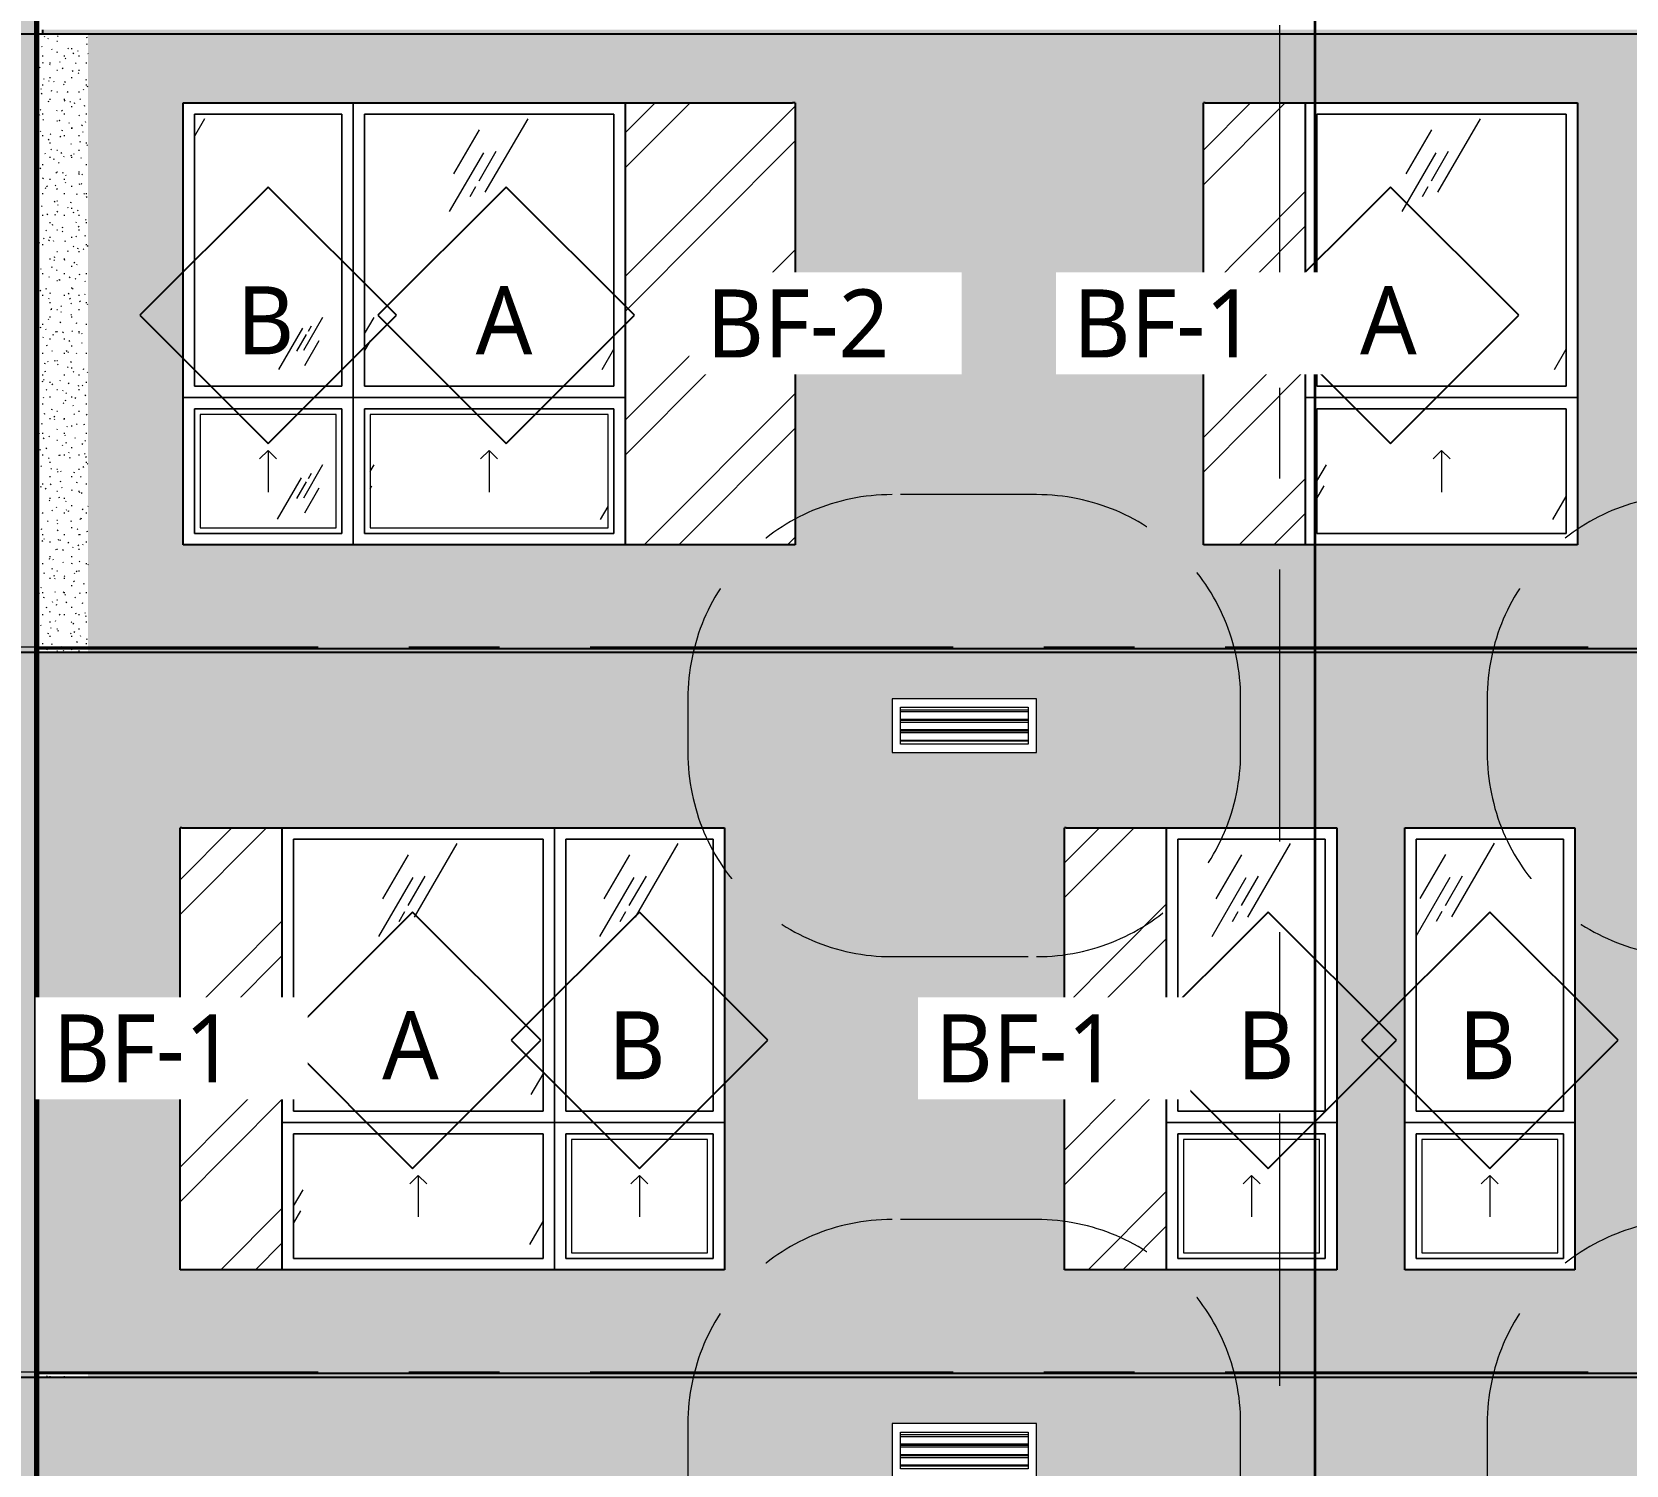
# Model space of a CAD drawing. Header units: inches. Extents: x 6 to 15224, y -733 to 6300.
# Drawn here: x 6586 to 6867.2, y 5716.2 to 5969 of the extents above; entities that cross this region are included whole.
import ezdxf

# ---------------------------------------------------------------- set-up
doc = ezdxf.new("R2010")
doc.units = ezdxf.units.IN
doc.header["$MEASUREMENT"] = 0
for name, pattern in [('Center 1_2_', [112, 64, -16, 16, -16]), ('Center 3_8_', [96, 48, -16, 16, -16]), ('Hidden 3_16_', [36, 24, -12])]:
    doc.linetypes.add(name, pattern=pattern)
for name, color, linetype, lineweight in [('A-DETL', 90, 'Continuous', 13), ('A-FLOR-LEVL', 51, 'Continuous', 13), ('A-GENM', 13, 'Continuous', 18), ('A-GLAZ', 151, 'Continuous', 25), ('A-GLAZ-IDEN', 152, 'Continuous', 25), ('A-GLAZ-SILL', 1, 'Continuous', 18), ('A-WALL', 113, 'Continuous', 25), ('A-WALL-PATT', 111, 'Continuous', 25), ('G-ANNO-SYMB', 111, 'Continuous', 13), ('G-ANNO-TEXT', 231, 'Continuous', 13), ('M-EQPM', 50, 'Continuous', 18), ('M-EQPM-HDLN', 50, 'Hidden 3_16_', 13), ('S-GRID', 1, 'Continuous', 13)]:
    doc.layers.add(name, color=color, linetype=linetype, lineweight=lineweight)
doc.styles.add('Open Sans_5', font='OpenSans-Regular.ttf', dxfattribs={"height": 12})
pattern_1 = [(0, (7465.8091, 0), (5.12, 1.28), [0.16896, -3.671, 0.16896, -3.671, -20.48]), (0, (7465.8091, 0), (5.12, 1.28), [-7.68, 0.16896, -7.511, 0.16896, -3.671, -8.96]), (0, (7465.8091, 0), (5.12, 1.28), [-19.2, 0.16896, -2.391, 0.16896, -6.231]), (120, (7467.7291, 0.64), (-3.66851252, 3.79405007), [0.16896, -3.671, 0.16896, -3.671, -20.48]), (120, (7467.7291, 0.64), (-3.66851252, 3.79405007), [-7.68, 0.16896, -7.511, 0.16896, -3.671, -8.96]), (120, (7467.7291, 0.64), (-3.66851252, 3.79405007), [-19.2, 0.16896, -2.391, 0.16896, -6.231]), (240, (7468.3691, 3.2), (-1.45148748, -5.07405007), [0.16896, -3.671, 0.16896, -3.671, -20.48]), (240, (7468.3691, 3.2), (-1.45148748, -5.07405007), [-7.68, 0.16896, -7.511, 0.16896, -3.671, -8.96]), (240, (7468.3691, 3.2), (-1.45148748, -5.07405007), [-19.2, 0.16896, -2.391, 0.16896, -6.231])]

# ---------------------------------------------------------------- blocks, each defined once
blk = doc.blocks.new('1-2 WD Adaptive-Recess-TS - 4_-0_x6_-6_ - 1_-6_ Recess L-12470867-NORTH ELEVATION')
at = {"layer": 'A-GLAZ', "lineweight": 13}
h = blk.add_hatch(dxfattribs=at)
h.set_pattern_fill('FP_168', color=256, style=0, pattern_type=2)
h.set_pattern_definition([(45.176, (1510.612, 0), (-12.74847, 12.51586), []), (45.176, (1510.612, 19.2), (-12.74847, 12.51586), [])])
h.paths.add_polyline_path([(892.56, 5878.5), (892.56, 5956.5), (874.56, 5956.5), (874.56, 5878.5)])
h = blk.add_hatch(dxfattribs=at)
h.set_pattern_fill('FP_170', color=256, style=0, pattern_type=2)
h.set_pattern_definition([(59.808, (924.058, 5944.306), (144.0017, 239.99866), [9, -754.581]), (59.808, (923.324, 5937.693), (144.0017, 239.99866), [12, -751.581]), (59.808, (928.509, 5943.123), (144.0017, 239.99866), [6, -757.581]), (59.808, (926.92, 5940.344), (144.0017, 239.99866), [2, -761.581]), (59.808, (929.615, 5941.098), (144.0017, 239.99866), [15, -748.581]), (59.808, (955.033, 5910.904), (144.0017, 239.99866), [5.063, -758.519]), (59.808, (954.592, 5913.168), (144.0017, 239.99866), [6.75, -756.831]), (59.808, (953.382, 5913.025), (144.0017, 239.99866), [3.375, -760.206]), (59.808, (955.414, 5916.529), (144.0017, 239.99866), [1.125, -762.456]), (59.808, (950.2, 5909.797), (144.0017, 239.99866), [8.437, -755.144])])
h.paths.add_polyline_path([(938.56, 5906.5), (938.56, 5954.5), (894.56, 5954.5), (894.56, 5906.5), (897.79, 5906.5)])
h = blk.add_hatch(dxfattribs=at)
h.set_pattern_fill('FP_169', color=256, style=0, pattern_type=2)
h.set_pattern_definition([(59.808, (924.058, 5918.306), (144.0017, 239.99866), [9, -754.581]), (59.808, (923.324, 5911.693), (144.0017, 239.99866), [12, -751.581]), (59.808, (928.509, 5917.123), (144.0017, 239.99866), [6, -757.581]), (59.808, (926.92, 5914.344), (144.0017, 239.99866), [2, -761.581]), (59.808, (929.615, 5915.098), (144.0017, 239.99866), [15, -748.581]), (59.808, (955.033, 5884.904), (144.0017, 239.99866), [5.062, -758.519]), (59.808, (954.592, 5887.168), (144.0017, 239.99866), [6.75, -756.831]), (59.808, (953.382, 5887.025), (144.0017, 239.99866), [3.375, -760.206]), (59.808, (955.414, 5890.529), (144.0017, 239.99866), [1.125, -762.456]), (59.808, (950.2, 5883.797), (144.0017, 239.99866), [8.438, -755.144])])
h.paths.add_polyline_path([(899.1, 5880.5), (938.56, 5880.5), (938.56, 5902.5), (894.56, 5902.5), (894.56, 5880.5), (897.79, 5880.5)])
at = {"layer": 'A-GLAZ'}
for p, q in [((874.56, 5878.5), (874.56, 5956.5)), ((874.84, 5956.5), (874.56, 5956.5)), ((892.56, 5878.5), (892.56, 5956.5)), ((874.84, 5878.5), (874.56, 5878.5))]:
    blk.add_line(p, q, dxfattribs=at)
at = {"layer": 'A-GLAZ', "lineweight": 13}
for p, q in [((874.84, 5956.5), (940.56, 5956.5)), ((940.56, 5956.5), (940.56, 5878.5)), ((938.56, 5954.5), (894.56, 5954.5)), ((894.56, 5954.5), (894.56, 5906.5)), ((938.56, 5906.5), (938.56, 5954.5)), ((894.56, 5906.5), (938.56, 5906.5)), ((892.56, 5904.5), (940.56, 5904.5)), ((940.56, 5904.5), (892.56, 5904.5)), ((938.56, 5902.5), (894.56, 5902.5)), ((894.56, 5902.5), (894.56, 5880.5)), ((938.56, 5880.5), (938.56, 5902.5)), ((894.56, 5880.5), (938.56, 5880.5)), ((940.56, 5878.5), (874.84, 5878.5))]:
    blk.add_line(p, q, dxfattribs=at)
at = {"layer": 'A-GLAZ', "linetype": 'Hidden 3_16_', "lineweight": 13}
for q in [(915.06, 5893.67), (918.06, 5893.67), (916.56, 5887.83)]:
    blk.add_line((916.56, 5895.17), q, dxfattribs=at)
at = {"layer": 'A-GLAZ-SILL'}
for p, q in [((894.56, 5954.5), (938.56, 5954.5)), ((894.56, 5906.5), (894.56, 5954.5)), ((938.56, 5954.5), (894.56, 5954.5)), ((894.56, 5954.5), (894.56, 5906.5)), ((938.56, 5954.5), (938.56, 5906.5)), ((938.56, 5906.5), (938.56, 5954.5)), ((938.56, 5906.5), (894.56, 5906.5)), ((894.56, 5906.5), (938.56, 5906.5)), ((894.56, 5902.5), (938.56, 5902.5)), ((894.56, 5880.5), (894.56, 5902.5)), ((938.56, 5902.5), (894.56, 5902.5)), ((894.56, 5902.5), (894.56, 5880.5)), ((938.56, 5902.5), (938.56, 5880.5)), ((938.56, 5880.5), (938.56, 5902.5)), ((938.56, 5880.5), (894.56, 5880.5)), ((894.56, 5880.5), (938.56, 5880.5))]:
    blk.add_line(p, q, dxfattribs=at)
blk = doc.blocks.new('1-2 WD Adaptive-Recess-TS - 4_-0_x6_-6_ - 2_-6_ Recess R-V88-NORTH ELEVATION')
at = {"layer": 'A-GLAZ', "lineweight": 13}
h = blk.add_hatch(dxfattribs=at)
h.set_pattern_fill('FP_173', color=256, style=0, pattern_type=2)
h.set_pattern_definition([(45.064, (1561.9, 0), (-12.64331, 12.67116), []), (45.064, (1561.9, 19.2), (-12.64331, 12.67116), [])])
h.paths.add_polyline_path([(786.04, 5878.5), (802.56, 5878.5), (802.56, 5956.5), (772.56, 5956.5), (772.56, 5878.5)])
h = blk.add_hatch(dxfattribs=at)
h.set_pattern_fill('FP_175', color=256, style=0, pattern_type=2)
h.set_pattern_definition([(59.808, (756.058, 5944.306), (144.0017, 239.99866), [9, -754.581]), (59.808, (755.324, 5937.693), (144.0017, 239.99866), [12, -751.581]), (59.808, (760.509, 5943.123), (144.0017, 239.99866), [6, -757.581]), (59.808, (758.92, 5940.344), (144.0017, 239.99866), [2, -761.581]), (59.808, (761.615, 5941.098), (144.0017, 239.99866), [15, -748.581]), (59.808, (787.033, 5910.904), (144.0017, 239.99866), [5.063, -758.519]), (59.808, (786.592, 5913.168), (144.0017, 239.99866), [6.75, -756.831]), (59.808, (785.382, 5913.025), (144.0017, 239.99866), [3.375, -760.206]), (59.808, (787.414, 5916.529), (144.0017, 239.99866), [1.125, -762.456]), (59.808, (782.2, 5909.797), (144.0017, 239.99866), [8.437, -755.144])])
h.paths.add_polyline_path([(770.56, 5906.5), (770.56, 5954.5), (726.56, 5954.5), (726.56, 5906.5), (748.79, 5906.5)])
at = {"layer": 'A-GLAZ-SILL', "lineweight": 13}
h = blk.add_hatch(dxfattribs=at)
h.set_pattern_fill('FP_174', color=256, style=0, pattern_type=2)
h.set_pattern_definition([(59.808, (756.058, 5918.306), (144.0017, 239.99866), [9, -754.581]), (59.808, (755.324, 5911.693), (144.0017, 239.99866), [12, -751.581]), (59.808, (760.509, 5917.123), (144.0017, 239.99866), [6, -757.581]), (59.808, (758.92, 5914.344), (144.0017, 239.99866), [2, -761.581]), (59.808, (761.615, 5915.098), (144.0017, 239.99866), [15, -748.581]), (59.808, (787.033, 5884.904), (144.0017, 239.99866), [5.062, -758.519]), (59.808, (786.592, 5887.168), (144.0017, 239.99866), [6.75, -756.831]), (59.808, (785.382, 5887.025), (144.0017, 239.99866), [3.375, -760.206]), (59.808, (787.414, 5890.529), (144.0017, 239.99866), [1.125, -762.456]), (59.808, (782.2, 5883.797), (144.0017, 239.99866), [8.438, -755.144])])
h.paths.add_polyline_path([(749.56, 5881.5), (769.56, 5881.5), (769.56, 5901.5), (727.56, 5901.5), (727.56, 5881.5), (748.79, 5881.5)])
at = {"layer": 'A-GLAZ', "lineweight": 13}
for p, q in [((724.56, 5904.5), (724.56, 5956.5)), ((724.56, 5956.5), (802.09, 5956.5)), ((724.56, 5878.5), (724.56, 5956.5)), ((770.56, 5954.5), (726.56, 5954.5)), ((726.56, 5954.5), (726.56, 5906.5)), ((770.56, 5906.5), (770.56, 5954.5)), ((726.56, 5906.5), (770.56, 5906.5)), ((724.56, 5878.5), (724.56, 5904.5)), ((724.56, 5904.5), (772.56, 5904.5)), ((772.56, 5904.5), (724.56, 5904.5)), ((770.56, 5902.5), (726.56, 5902.5)), ((726.56, 5902.5), (726.56, 5880.5)), ((770.56, 5880.5), (770.56, 5902.5)), ((726.56, 5880.5), (770.56, 5880.5)), ((802.09, 5878.5), (724.56, 5878.5))]:
    blk.add_line(p, q, dxfattribs=at)
at = {"layer": 'A-GLAZ'}
for p, q in [((772.56, 5956.5), (772.56, 5878.5)), ((802.56, 5956.5), (802.09, 5956.5)), ((802.56, 5956.5), (802.56, 5878.5)), ((802.56, 5878.5), (802.09, 5878.5))]:
    blk.add_line(p, q, dxfattribs=at)
at = {"layer": 'A-GLAZ', "linetype": 'Hidden 3_16_', "lineweight": 13}
for q in [(747.06, 5893.67), (750.06, 5893.67), (748.56, 5887.83)]:
    blk.add_line((748.56, 5895.17), q, dxfattribs=at)
at = {"layer": 'A-GLAZ-SILL'}
for p, q in [((726.56, 5954.5), (770.56, 5954.5)), ((726.56, 5906.5), (726.56, 5954.5)), ((770.56, 5954.5), (726.56, 5954.5)), ((726.56, 5954.5), (726.56, 5906.5)), ((770.56, 5954.5), (770.56, 5906.5)), ((770.56, 5906.5), (770.56, 5954.5)), ((770.56, 5906.5), (726.56, 5906.5)), ((726.56, 5906.5), (770.56, 5906.5)), ((726.56, 5902.5), (770.56, 5902.5)), ((726.56, 5880.5), (726.56, 5902.5)), ((770.56, 5902.5), (726.56, 5902.5)), ((726.56, 5902.5), (726.56, 5880.5)), ((769.56, 5901.5), (727.56, 5901.5)), ((727.56, 5901.5), (727.56, 5881.5)), ((769.56, 5881.5), (769.56, 5901.5)), ((770.56, 5902.5), (770.56, 5880.5)), ((770.56, 5880.5), (770.56, 5902.5)), ((770.56, 5880.5), (726.56, 5880.5)), ((726.56, 5880.5), (770.56, 5880.5)), ((727.56, 5881.5), (769.56, 5881.5))]:
    blk.add_line(p, q, dxfattribs=at)
blk = doc.blocks.new('1-2 WD Adaptive - 2_-6_x6_-6_-V87-NORTH ELEVATION')
at = {"layer": 'A-GLAZ', "lineweight": 13}
h = blk.add_hatch(dxfattribs=at)
h.set_pattern_fill('FP_172', color=256, style=0, pattern_type=2)
h.set_pattern_definition([(59.808, (1131.058, 5944.306), (144.0017, 239.99866), [9, -754.581]), (59.808, (1130.324, 5937.693), (144.0017, 239.99866), [12, -751.581]), (59.808, (1135.509, 5943.123), (144.0017, 239.99866), [6, -757.581]), (59.808, (1133.92, 5940.344), (144.0017, 239.99866), [2, -761.581]), (59.808, (1136.615, 5941.098), (144.0017, 239.99866), [15, -748.581]), (59.808, (1162.033, 5910.904), (144.0017, 239.99866), [5.063, -758.519]), (59.808, (1161.592, 5913.168), (144.0017, 239.99866), [6.75, -756.831]), (59.808, (1160.382, 5913.025), (144.0017, 239.99866), [3.375, -760.206]), (59.808, (1162.414, 5916.529), (144.0017, 239.99866), [1.125, -762.456]), (59.808, (1157.2, 5909.797), (144.0017, 239.99866), [8.437, -755.144])])
h.paths.add_polyline_path([(1110.56, 5906.5), (1136.56, 5906.5), (1136.56, 5954.5), (1110.56, 5954.5), (1110.56, 5932.5)])
at = {"layer": 'A-GLAZ-SILL', "lineweight": 13}
h = blk.add_hatch(dxfattribs=at)
h.set_pattern_fill('FP_171', color=256, style=0, pattern_type=2)
h.set_pattern_definition([(59.808, (1131.058, 5918.306), (144.0017, 239.99866), [9, -754.581]), (59.808, (1130.324, 5911.693), (144.0017, 239.99866), [12, -751.581]), (59.808, (1135.509, 5917.123), (144.0017, 239.99866), [6, -757.581]), (59.808, (1133.92, 5914.344), (144.0017, 239.99866), [2, -761.581]), (59.808, (1136.615, 5915.098), (144.0017, 239.99866), [15, -748.581]), (59.808, (1162.033, 5884.904), (144.0017, 239.99866), [5.063, -758.519]), (59.808, (1161.592, 5887.168), (144.0017, 239.99866), [6.75, -756.831]), (59.808, (1160.382, 5887.025), (144.0017, 239.99866), [3.375, -760.206]), (59.808, (1162.414, 5890.529), (144.0017, 239.99866), [1.125, -762.456]), (59.808, (1157.2, 5883.797), (144.0017, 239.99866), [8.438, -755.144])])
h.paths.add_polyline_path([(1121.29, 5881.5), (1135.56, 5881.5), (1135.56, 5901.5), (1111.56, 5901.5), (1111.56, 5881.5)])
at = {"layer": 'A-GLAZ', "lineweight": 13}
for p, q in [((1108.56, 5956.5), (1138.56, 5956.5)), ((1108.56, 5878.5), (1108.56, 5956.5)), ((1138.56, 5956.5), (1138.56, 5904.5)), ((1138.56, 5956.5), (1138.56, 5878.5)), ((1136.56, 5954.5), (1110.56, 5954.5)), ((1110.56, 5954.5), (1110.56, 5906.5)), ((1136.56, 5906.5), (1136.56, 5954.5)), ((1110.56, 5906.5), (1136.56, 5906.5)), ((1108.56, 5904.5), (1138.56, 5904.5)), ((1138.56, 5904.5), (1108.56, 5904.5)), ((1138.56, 5904.5), (1138.56, 5878.5)), ((1136.56, 5902.5), (1110.56, 5902.5)), ((1110.56, 5902.5), (1110.56, 5880.5)), ((1136.56, 5880.5), (1136.56, 5902.5)), ((1110.56, 5880.5), (1136.56, 5880.5)), ((1138.56, 5878.5), (1108.56, 5878.5))]:
    blk.add_line(p, q, dxfattribs=at)
at = {"layer": 'A-GLAZ', "linetype": 'Hidden 3_16_', "lineweight": 13}
for q in [(1122.06, 5893.67), (1125.06, 5893.67), (1123.56, 5887.83)]:
    blk.add_line((1123.56, 5895.17), q, dxfattribs=at)
at = {"layer": 'A-GLAZ-SILL'}
for p, q in [((1110.56, 5954.5), (1136.56, 5954.5)), ((1110.56, 5906.5), (1110.56, 5954.5)), ((1136.56, 5954.5), (1110.56, 5954.5)), ((1110.56, 5954.5), (1110.56, 5906.5)), ((1136.56, 5954.5), (1136.56, 5906.5)), ((1136.56, 5906.5), (1136.56, 5954.5)), ((1136.56, 5906.5), (1110.56, 5906.5)), ((1110.56, 5906.5), (1136.56, 5906.5)), ((1110.56, 5902.5), (1136.56, 5902.5)), ((1110.56, 5880.5), (1110.56, 5902.5)), ((1136.56, 5902.5), (1110.56, 5902.5)), ((1110.56, 5902.5), (1110.56, 5880.5)), ((1135.56, 5901.5), (1111.56, 5901.5)), ((1111.56, 5901.5), (1111.56, 5881.5)), ((1135.56, 5881.5), (1135.56, 5901.5)), ((1136.56, 5902.5), (1136.56, 5880.5)), ((1136.56, 5880.5), (1136.56, 5902.5)), ((1136.56, 5880.5), (1110.56, 5880.5)), ((1110.56, 5880.5), (1136.56, 5880.5)), ((1111.56, 5881.5), (1135.56, 5881.5))]:
    blk.add_line(p, q, dxfattribs=at)
blk = doc.blocks.new('1-2 WD Adaptive - 2_-6_x6_-6_-V85-NORTH ELEVATION')
at = {"layer": 'A-GLAZ', "lineweight": 13}
h = blk.add_hatch(dxfattribs=at)
h.set_pattern_fill('FP_161', color=256, style=0, pattern_type=2)
h.set_pattern_definition([(59.808, (1454.558, 5816.431), (144.0017, 239.99866), [9, -754.581]), (59.808, (1453.824, 5809.818), (144.0017, 239.99866), [12, -751.581]), (59.808, (1459.009, 5815.248), (144.0017, 239.99866), [6, -757.581]), (59.808, (1457.42, 5812.469), (144.0017, 239.99866), [2, -761.581]), (59.808, (1460.115, 5813.223), (144.0017, 239.99866), [15, -748.581]), (59.808, (1485.533, 5783.029), (144.0017, 239.99866), [5.063, -758.519]), (59.808, (1485.092, 5785.293), (144.0017, 239.99866), [6.75, -756.831]), (59.808, (1483.882, 5785.15), (144.0017, 239.99866), [3.375, -760.206]), (59.808, (1485.914, 5788.654), (144.0017, 239.99866), [1.125, -762.456]), (59.808, (1480.7, 5781.922), (144.0017, 239.99866), [8.437, -755.144])])
h.paths.add_polyline_path([(1460.06, 5778.62), (1460.06, 5826.62), (1434.06, 5826.62), (1434.06, 5778.62), (1438.66, 5778.62)])
at = {"layer": 'A-GLAZ-SILL', "lineweight": 13}
h = blk.add_hatch(dxfattribs=at)
h.set_pattern_fill('FP_160', color=256, style=0, pattern_type=2)
h.set_pattern_definition([(59.808, (1454.558, 5790.431), (144.0017, 239.99866), [9, -754.581]), (59.808, (1453.824, 5783.818), (144.0017, 239.99866), [12, -751.581]), (59.808, (1459.009, 5789.248), (144.0017, 239.99866), [6, -757.581]), (59.808, (1457.42, 5786.469), (144.0017, 239.99866), [2, -761.581]), (59.808, (1460.115, 5787.223), (144.0017, 239.99866), [15, -748.581]), (59.808, (1485.533, 5757.029), (144.0017, 239.99866), [5.063, -758.519]), (59.808, (1485.092, 5759.293), (144.0017, 239.99866), [6.75, -756.831]), (59.808, (1483.882, 5759.15), (144.0017, 239.99866), [3.375, -760.206]), (59.808, (1485.914, 5762.654), (144.0017, 239.99866), [1.125, -762.456]), (59.808, (1480.7, 5755.922), (144.0017, 239.99866), [8.438, -755.144])])
h.paths.add_polyline_path([(1455.06, 5753.62), (1459.06, 5753.62), (1459.06, 5773.62), (1435.06, 5773.62), (1435.06, 5753.62)])
at = {"layer": 'A-GLAZ', "lineweight": 13}
for p, q in [((1432.06, 5828.62), (1462.06, 5828.62)), ((1432.06, 5750.62), (1432.06, 5828.62)), ((1462.06, 5828.62), (1462.06, 5750.62)), ((1460.06, 5826.62), (1434.06, 5826.62)), ((1434.06, 5826.62), (1434.06, 5778.62)), ((1460.06, 5778.62), (1460.06, 5826.62)), ((1432.06, 5776.62), (1462.06, 5776.62)), ((1462.06, 5776.62), (1432.06, 5776.62)), ((1434.06, 5778.62), (1460.06, 5778.62)), ((1460.06, 5774.62), (1434.06, 5774.62)), ((1434.06, 5774.62), (1434.06, 5752.62)), ((1460.06, 5752.62), (1460.06, 5774.62)), ((1434.06, 5752.62), (1460.06, 5752.62)), ((1462.06, 5750.62), (1432.06, 5750.62))]:
    blk.add_line(p, q, dxfattribs=at)
at = {"layer": 'A-GLAZ', "linetype": 'Hidden 3_16_', "lineweight": 13}
for q in [(1445.56, 5765.79), (1448.56, 5765.79), (1447.06, 5759.96)]:
    blk.add_line((1447.06, 5767.29), q, dxfattribs=at)
at = {"layer": 'A-GLAZ-SILL'}
for p, q in [((1434.06, 5826.62), (1460.06, 5826.62)), ((1434.06, 5778.62), (1434.06, 5826.62)), ((1460.06, 5826.62), (1434.06, 5826.62)), ((1434.06, 5826.62), (1434.06, 5778.62)), ((1460.06, 5826.62), (1460.06, 5778.62)), ((1460.06, 5778.62), (1460.06, 5826.62)), ((1460.06, 5778.62), (1434.06, 5778.62)), ((1434.06, 5778.62), (1460.06, 5778.62)), ((1434.06, 5774.62), (1460.06, 5774.62)), ((1434.06, 5752.62), (1434.06, 5774.62)), ((1460.06, 5774.62), (1434.06, 5774.62)), ((1434.06, 5774.62), (1434.06, 5752.62)), ((1459.06, 5773.62), (1435.06, 5773.62)), ((1435.06, 5773.62), (1435.06, 5753.62)), ((1459.06, 5753.62), (1459.06, 5773.62)), ((1460.06, 5774.62), (1460.06, 5752.62)), ((1460.06, 5752.62), (1460.06, 5774.62)), ((1460.06, 5752.62), (1434.06, 5752.62)), ((1434.06, 5752.62), (1460.06, 5752.62)), ((1435.06, 5753.62), (1459.06, 5753.62))]:
    blk.add_line(p, q, dxfattribs=at)
blk = doc.blocks.new('1-2 WD Adaptive-Recess-TS - 2_-6_x6_-6_ - 1_-6_ Recess L-V99-NORTH ELEVATION')
at = {"layer": 'A-GLAZ', "lineweight": 13}
h = blk.add_hatch(dxfattribs=at)
h.set_pattern_fill('FP_205', color=256, style=0, pattern_type=2)
h.set_pattern_definition([(45.176, (1510.314, 0), (-12.74847, 12.51586), []), (45.176, (1510.314, 19.2), (-12.74847, 12.51586), [])])
h.paths.add_polyline_path([(850.06, 5750.62), (868.06, 5750.62), (868.06, 5828.62), (850.06, 5828.62), (850.06, 5755.39)])
h = blk.add_hatch(dxfattribs=at)
h.set_pattern_fill('FP_207', color=256, style=0, pattern_type=2)
h.set_pattern_definition([(59.808, (890.558, 5816.431), (144.0017, 239.99866), [9, -754.581]), (59.808, (889.824, 5809.818), (144.0017, 239.99866), [12, -751.581]), (59.808, (895.009, 5815.248), (144.0017, 239.99866), [6, -757.581]), (59.808, (893.42, 5812.469), (144.0017, 239.99866), [2, -761.581]), (59.808, (896.115, 5813.223), (144.0017, 239.99866), [15, -748.581]), (59.808, (921.533, 5783.029), (144.0017, 239.99866), [5.063, -758.519]), (59.808, (921.092, 5785.293), (144.0017, 239.99866), [6.75, -756.831]), (59.808, (919.882, 5785.15), (144.0017, 239.99866), [3.375, -760.206]), (59.808, (921.914, 5788.654), (144.0017, 239.99866), [1.125, -762.456]), (59.808, (916.7, 5781.922), (144.0017, 239.99866), [8.437, -755.144])])
h.paths.add_polyline_path([(870.06, 5778.62), (896.06, 5778.62), (896.06, 5826.62), (870.06, 5826.62), (870.06, 5804.63)])
at = {"layer": 'A-GLAZ-SILL', "lineweight": 13}
h = blk.add_hatch(dxfattribs=at)
h.set_pattern_fill('FP_206', color=256, style=0, pattern_type=2)
h.set_pattern_definition([(59.808, (890.558, 5790.431), (144.0017, 239.99866), [9, -754.581]), (59.808, (889.824, 5783.818), (144.0017, 239.99866), [12, -751.581]), (59.808, (895.009, 5789.248), (144.0017, 239.99866), [6, -757.581]), (59.808, (893.42, 5786.469), (144.0017, 239.99866), [2, -761.581]), (59.808, (896.115, 5787.223), (144.0017, 239.99866), [15, -748.581]), (59.808, (921.533, 5757.029), (144.0017, 239.99866), [5.062, -758.519]), (59.808, (921.092, 5759.293), (144.0017, 239.99866), [6.75, -756.831]), (59.808, (919.882, 5759.15), (144.0017, 239.99866), [3.375, -760.206]), (59.808, (921.914, 5762.654), (144.0017, 239.99866), [1.125, -762.456]), (59.808, (916.7, 5755.922), (144.0017, 239.99866), [8.438, -755.144])])
h.paths.add_polyline_path([(871.06, 5753.62), (895.06, 5753.62), (895.06, 5773.62), (871.06, 5773.62), (871.06, 5755.39)])
at = {"layer": 'A-GLAZ'}
for p, q in [((850.06, 5750.62), (850.06, 5828.62)), ((850.34, 5828.62), (850.06, 5828.62)), ((868.06, 5750.62), (868.06, 5828.62)), ((850.34, 5750.62), (850.06, 5750.62))]:
    blk.add_line(p, q, dxfattribs=at)
at = {"layer": 'A-GLAZ', "lineweight": 13}
for p, q in [((850.34, 5828.62), (898.06, 5828.62)), ((898.06, 5828.62), (898.06, 5750.62)), ((896.06, 5826.62), (870.06, 5826.62)), ((870.06, 5826.62), (870.06, 5778.62)), ((896.06, 5778.62), (896.06, 5826.62)), ((868.06, 5776.62), (898.06, 5776.62)), ((898.06, 5776.62), (868.06, 5776.62)), ((870.06, 5778.62), (896.06, 5778.62)), ((896.06, 5774.62), (870.06, 5774.62)), ((870.06, 5774.62), (870.06, 5752.62)), ((896.06, 5752.62), (896.06, 5774.62)), ((870.06, 5752.62), (896.06, 5752.62)), ((898.06, 5750.62), (850.34, 5750.62))]:
    blk.add_line(p, q, dxfattribs=at)
at = {"layer": 'A-GLAZ', "linetype": 'Hidden 3_16_', "lineweight": 13}
for q in [(881.56, 5765.79), (884.56, 5765.79), (883.06, 5759.96)]:
    blk.add_line((883.06, 5767.29), q, dxfattribs=at)
at = {"layer": 'A-GLAZ-SILL'}
for p, q in [((870.06, 5826.62), (896.06, 5826.62)), ((870.06, 5778.62), (870.06, 5826.62)), ((896.06, 5826.62), (870.06, 5826.62)), ((870.06, 5826.62), (870.06, 5778.62)), ((896.06, 5826.62), (896.06, 5778.62)), ((896.06, 5778.62), (896.06, 5826.62)), ((896.06, 5778.62), (870.06, 5778.62)), ((870.06, 5778.62), (896.06, 5778.62)), ((870.06, 5774.62), (896.06, 5774.62)), ((870.06, 5752.62), (870.06, 5774.62)), ((896.06, 5774.62), (870.06, 5774.62)), ((870.06, 5774.62), (870.06, 5752.62)), ((895.06, 5773.62), (871.06, 5773.62)), ((871.06, 5773.62), (871.06, 5753.62)), ((895.06, 5753.62), (895.06, 5773.62)), ((896.06, 5774.62), (896.06, 5752.62)), ((896.06, 5752.62), (896.06, 5774.62)), ((896.06, 5752.62), (870.06, 5752.62)), ((870.06, 5752.62), (896.06, 5752.62)), ((871.06, 5753.62), (895.06, 5753.62))]:
    blk.add_line(p, q, dxfattribs=at)
blk = doc.blocks.new('1-2 WD Adaptive-Recess-TS - 4_-0_x6_-6_ - 1_-6_ Recess L-V101-NORTH ELEVATION')
at = {"layer": 'A-GLAZ', "lineweight": 13}
h = blk.add_hatch(dxfattribs=at)
h.set_pattern_fill('FP_211', color=256, style=0, pattern_type=2)
h.set_pattern_definition([(45.176, (1508.411, 0), (-12.74847, 12.51586), []), (45.176, (1508.411, 19.2), (-12.74847, 12.51586), [])])
h.paths.add_polyline_path([(711.54, 5750.62), (712.06, 5750.62), (712.06, 5828.62), (694.06, 5828.62), (694.06, 5750.62)])
h = blk.add_hatch(dxfattribs=at)
h.set_pattern_fill('FP_213', color=256, style=0, pattern_type=2)
h.set_pattern_definition([(59.808, (743.558, 5816.431), (144.0017, 239.99866), [9, -754.581]), (59.808, (742.824, 5809.818), (144.0017, 239.99866), [12, -751.581]), (59.808, (748.009, 5815.248), (144.0017, 239.99866), [6, -757.581]), (59.808, (746.42, 5812.469), (144.0017, 239.99866), [2, -761.581]), (59.808, (749.115, 5813.223), (144.0017, 239.99866), [15, -748.581]), (59.808, (774.533, 5783.029), (144.0017, 239.99866), [5.063, -758.519]), (59.808, (774.092, 5785.293), (144.0017, 239.99866), [6.75, -756.831]), (59.808, (772.882, 5785.15), (144.0017, 239.99866), [3.375, -760.206]), (59.808, (774.914, 5788.654), (144.0017, 239.99866), [1.125, -762.456]), (59.808, (769.7, 5781.922), (144.0017, 239.99866), [8.437, -755.144])])
h.paths.add_polyline_path([(758.06, 5778.62), (758.06, 5826.62), (714.06, 5826.62), (714.06, 5778.62), (748.79, 5778.62)])
h = blk.add_hatch(dxfattribs=at)
h.set_pattern_fill('FP_212', color=256, style=0, pattern_type=2)
h.set_pattern_definition([(59.808, (743.558, 5790.431), (144.0017, 239.99866), [9, -754.581]), (59.808, (742.824, 5783.818), (144.0017, 239.99866), [12, -751.581]), (59.808, (748.009, 5789.248), (144.0017, 239.99866), [6, -757.581]), (59.808, (746.42, 5786.469), (144.0017, 239.99866), [2, -761.581]), (59.808, (749.115, 5787.223), (144.0017, 239.99866), [15, -748.581]), (59.808, (774.533, 5757.029), (144.0017, 239.99866), [5.062, -758.519]), (59.808, (774.092, 5759.293), (144.0017, 239.99866), [6.75, -756.831]), (59.808, (772.882, 5759.15), (144.0017, 239.99866), [3.375, -760.206]), (59.808, (774.914, 5762.654), (144.0017, 239.99866), [1.125, -762.456]), (59.808, (769.7, 5755.922), (144.0017, 239.99866), [8.438, -755.144])])
h.paths.add_polyline_path([(714.06, 5752.62), (758.06, 5752.62), (758.06, 5774.62), (714.06, 5774.62), (714.06, 5755.39)])
at = {"layer": 'A-GLAZ'}
for p, q in [((694.06, 5750.62), (694.06, 5828.62)), ((694.34, 5828.62), (694.06, 5828.62)), ((712.06, 5750.62), (712.06, 5828.62)), ((694.34, 5750.62), (694.06, 5750.62))]:
    blk.add_line(p, q, dxfattribs=at)
at = {"layer": 'A-GLAZ', "lineweight": 13}
for p, q in [((694.34, 5828.62), (760.06, 5828.62)), ((760.06, 5828.62), (760.06, 5776.62)), ((760.06, 5828.62), (760.06, 5750.62)), ((758.06, 5826.62), (714.06, 5826.62)), ((714.06, 5826.62), (714.06, 5778.62)), ((758.06, 5778.62), (758.06, 5826.62)), ((712.06, 5776.62), (760.06, 5776.62)), ((760.06, 5776.62), (712.06, 5776.62)), ((714.06, 5778.62), (758.06, 5778.62)), ((760.06, 5776.62), (760.06, 5750.62)), ((758.06, 5774.62), (714.06, 5774.62)), ((714.06, 5774.62), (714.06, 5752.62)), ((758.06, 5752.62), (758.06, 5774.62)), ((714.06, 5752.62), (758.06, 5752.62)), ((760.06, 5750.62), (694.34, 5750.62))]:
    blk.add_line(p, q, dxfattribs=at)
at = {"layer": 'A-GLAZ', "linetype": 'Hidden 3_16_', "lineweight": 13}
for q in [(734.56, 5765.79), (737.56, 5765.79), (736.06, 5759.96)]:
    blk.add_line((736.06, 5767.29), q, dxfattribs=at)
at = {"layer": 'A-GLAZ-SILL'}
for p, q in [((714.06, 5826.62), (758.06, 5826.62)), ((714.06, 5778.62), (714.06, 5826.62)), ((758.06, 5826.62), (714.06, 5826.62)), ((714.06, 5826.62), (714.06, 5778.62)), ((758.06, 5826.62), (758.06, 5778.62)), ((758.06, 5778.62), (758.06, 5826.62)), ((758.06, 5778.62), (714.06, 5778.62)), ((714.06, 5778.62), (758.06, 5778.62)), ((714.06, 5774.62), (758.06, 5774.62)), ((714.06, 5752.62), (714.06, 5774.62)), ((758.06, 5774.62), (714.06, 5774.62)), ((714.06, 5774.62), (714.06, 5752.62)), ((758.06, 5774.62), (758.06, 5752.62)), ((758.06, 5752.62), (758.06, 5774.62)), ((758.06, 5752.62), (714.06, 5752.62)), ((714.06, 5752.62), (758.06, 5752.62))]:
    blk.add_line(p, q, dxfattribs=at)
blk = doc.blocks.new('1-2 WD Adaptive - 2_-6_x6_-6_-V102-NORTH ELEVATION')
at = {"layer": 'A-GLAZ', "lineweight": 13}
h = blk.add_hatch(dxfattribs=at)
h.set_pattern_fill('FP_217', color=256, style=0, pattern_type=2)
h.set_pattern_definition([(59.808, (782.558, 5816.431), (144.0017, 239.99866), [9, -754.581]), (59.808, (781.824, 5809.818), (144.0017, 239.99866), [12, -751.581]), (59.808, (787.009, 5815.248), (144.0017, 239.99866), [6, -757.581]), (59.808, (785.42, 5812.469), (144.0017, 239.99866), [2, -761.581]), (59.808, (788.115, 5813.223), (144.0017, 239.99866), [15, -748.581]), (59.808, (813.533, 5783.029), (144.0017, 239.99866), [5.063, -758.519]), (59.808, (813.092, 5785.293), (144.0017, 239.99866), [6.75, -756.831]), (59.808, (811.882, 5785.15), (144.0017, 239.99866), [3.375, -760.206]), (59.808, (813.914, 5788.654), (144.0017, 239.99866), [1.125, -762.456]), (59.808, (808.7, 5781.922), (144.0017, 239.99866), [8.437, -755.144])])
h.paths.add_polyline_path([(788.06, 5778.62), (788.06, 5826.62), (762.06, 5826.62), (762.06, 5778.62), (786.04, 5778.62)])
at = {"layer": 'A-GLAZ-SILL', "lineweight": 13}
h = blk.add_hatch(dxfattribs=at)
h.set_pattern_fill('FP_216', color=256, style=0, pattern_type=2)
h.set_pattern_definition([(59.808, (782.558, 5790.431), (144.0017, 239.99866), [9, -754.581]), (59.808, (781.824, 5783.818), (144.0017, 239.99866), [12, -751.581]), (59.808, (787.009, 5789.248), (144.0017, 239.99866), [6, -757.581]), (59.808, (785.42, 5786.469), (144.0017, 239.99866), [2, -761.581]), (59.808, (788.115, 5787.223), (144.0017, 239.99866), [15, -748.581]), (59.808, (813.533, 5757.029), (144.0017, 239.99866), [5.063, -758.519]), (59.808, (813.092, 5759.293), (144.0017, 239.99866), [6.75, -756.831]), (59.808, (811.882, 5759.15), (144.0017, 239.99866), [3.375, -760.206]), (59.808, (813.914, 5762.654), (144.0017, 239.99866), [1.125, -762.456]), (59.808, (808.7, 5755.922), (144.0017, 239.99866), [8.438, -755.144])])
h.paths.add_polyline_path([(783.06, 5753.62), (787.06, 5753.62), (787.06, 5773.62), (763.06, 5773.62), (763.06, 5753.62)])
at = {"layer": 'A-GLAZ', "lineweight": 13}
for p, q in [((760.06, 5776.62), (760.06, 5828.62)), ((760.06, 5828.62), (790.06, 5828.62)), ((760.06, 5750.62), (760.06, 5828.62)), ((790.06, 5828.62), (790.06, 5750.62)), ((788.06, 5826.62), (762.06, 5826.62)), ((762.06, 5826.62), (762.06, 5778.62)), ((788.06, 5778.62), (788.06, 5826.62)), ((760.06, 5750.62), (760.06, 5776.62)), ((760.06, 5776.62), (790.06, 5776.62)), ((790.06, 5776.62), (760.06, 5776.62)), ((762.06, 5778.62), (788.06, 5778.62)), ((788.06, 5774.62), (762.06, 5774.62)), ((762.06, 5774.62), (762.06, 5752.62)), ((788.06, 5752.62), (788.06, 5774.62)), ((762.06, 5752.62), (788.06, 5752.62)), ((790.06, 5750.62), (760.06, 5750.62))]:
    blk.add_line(p, q, dxfattribs=at)
at = {"layer": 'A-GLAZ', "linetype": 'Hidden 3_16_', "lineweight": 13}
for q in [(773.56, 5765.79), (776.56, 5765.79), (775.06, 5759.96)]:
    blk.add_line((775.06, 5767.29), q, dxfattribs=at)
at = {"layer": 'A-GLAZ-SILL'}
for p, q in [((762.06, 5826.62), (788.06, 5826.62)), ((762.06, 5778.62), (762.06, 5826.62)), ((788.06, 5826.62), (762.06, 5826.62)), ((762.06, 5826.62), (762.06, 5778.62)), ((788.06, 5826.62), (788.06, 5778.62)), ((788.06, 5778.62), (788.06, 5826.62)), ((788.06, 5778.62), (762.06, 5778.62)), ((762.06, 5778.62), (788.06, 5778.62)), ((762.06, 5774.62), (788.06, 5774.62)), ((762.06, 5752.62), (762.06, 5774.62)), ((788.06, 5774.62), (762.06, 5774.62)), ((762.06, 5774.62), (762.06, 5752.62)), ((787.06, 5773.62), (763.06, 5773.62)), ((763.06, 5773.62), (763.06, 5753.62)), ((787.06, 5753.62), (787.06, 5773.62)), ((788.06, 5774.62), (788.06, 5752.62)), ((788.06, 5752.62), (788.06, 5774.62)), ((788.06, 5752.62), (762.06, 5752.62)), ((762.06, 5752.62), (788.06, 5752.62)), ((763.06, 5753.62), (787.06, 5753.62))]:
    blk.add_line(p, q, dxfattribs=at)
blk = doc.blocks.new('ME Louvers w Trim-AM - 24_ x 8_-17810123-NORTH ELEVATION')
at = {"layer": 'A-GENM', "lineweight": 13}
for p, q in [((518.81, 5465.75), (496.31, 5465.75)), ((496.31, 5465.48), (518.81, 5465.48)), ((518.81, 5464.1), (496.31, 5464.1)), ((518.81, 5463.95), (496.31, 5463.95)), ((518.81, 5463.9), (496.31, 5463.9)), ((496.31, 5463.63), (518.81, 5463.63)), ((518.81, 5462.25), (496.31, 5462.25)), ((518.81, 5462.1), (496.31, 5462.1)), ((518.81, 5462.05), (496.31, 5462.05)), ((496.31, 5461.78), (518.81, 5461.78)), ((518.81, 5460.4), (496.31, 5460.4)), ((518.81, 5460.25), (496.31, 5460.25))]:
    blk.add_line(p, q, dxfattribs=at)
at = {"layer": 'M-EQPM'}
for p, q in [((494.81, 5467.75), (494.81, 5458.25)), ((520.31, 5467.75), (494.81, 5467.75)), ((520.31, 5458.25), (520.31, 5467.75)), ((496.31, 5466.25), (518.81, 5466.25)), ((496.31, 5459.75), (496.31, 5466.25)), ((518.81, 5466.25), (518.81, 5459.75)), ((518.81, 5459.75), (496.31, 5459.75)), ((494.81, 5458.25), (520.31, 5458.25))]:
    blk.add_line(p, q, dxfattribs=at)
at = {"layer": 'M-EQPM-HDLN'}
for p, q in [((520.31, 5503.75), (494.81, 5503.75)), ((458.81, 5467.75), (458.81, 5458.25)), ((556.31, 5458.25), (556.31, 5467.75)), ((494.81, 5422.25), (520.31, 5422.25))]:
    blk.add_line(p, q, dxfattribs=at)
for centre, start, end in [((494.81, 5467.75), 90, 180), ((520.31, 5467.75), 0, 90), ((494.81, 5458.25), 180, 270), ((520.31, 5458.25), 270, 360)]:
    blk.add_arc(centre, 36, start, end, dxfattribs=at)
blk = doc.blocks.new('TAG Window-AM - Standard-51685-NORTH ELEVATION')
at = {"layer": 'A-GLAZ-IDEN'}
for p, q in [((1541.89, 5558), (1519.26, 5535.38)), ((1564.52, 5535.38), (1541.89, 5558)), ((1519.26, 5535.38), (1541.89, 5512.75)), ((1541.89, 5512.75), (1564.52, 5535.38))]:
    blk.add_line(p, q, dxfattribs=at)

msp = doc.modelspace()

# ---------------------------------------------------------------- hatches: boundary and pattern name
at = {"layer": 'A-WALL-PATT'}
for points in [[(6550.4613696, 5968.625), (6586.8363696, 5968.625), (6586.8363696, 6021), (6550.4613696, 6021), (6550.4613696, 5969.375)], [(6551.64544494, 5859.5), (6586.8363696, 5859.5), (6586.8363696, 5968.625), (6550.4613696, 5968.625), (6550.4613696, 5859.5)], [(6586.8363696, 5731.625), (6586.8363696, 5859.5), (6550.4613696, 5859.5), (6550.4613696, 5731.625), (6555.13070256, 5731.625)], [(6586.8363696, 5603.75), (6586.8363696, 5731.625), (6550.4613696, 5731.625), (6550.4613696, 5603.75), (6555.13070256, 5603.75)]]:
    msp.add_hatch(color=256, dxfattribs=at).paths.add_polyline_path(points)
at = {"layer": 'A-WALL-PATT', "lineweight": 13}
h = msp.add_hatch(dxfattribs=at)
h.set_pattern_fill('FP_144', color=256, style=0, pattern_type=2)
h.set_pattern_definition(pattern_1)
h.paths.add_polyline_path([(6586.8363696, 5860.25), (6595.8988696, 5860.25), (6595.8988696, 5968.625), (6586.8363696, 5968.625), (6586.8363696, 5860.34906668)])
h = msp.add_hatch(dxfattribs=at)
h.set_pattern_fill('FP_144', color=256, style=0, pattern_type=2)
h.set_pattern_definition(pattern_1)
h.paths.add_polyline_path([(6890.37770256, 5968.625), (7395.3988696, 5968.625), (7395.3988696, 5969.375), (6587.8363696, 5969.375), (6587.8363696, 5968.625), (6858.6488696, 5968.625)])
h = msp.add_hatch(dxfattribs=at)
h.set_pattern_fill('FP_144', color=256, style=0, pattern_type=2)
h.set_pattern_definition(pattern_1)
h.paths.add_polyline_path([(6595.8988696, 5860.25), (7395.3988696, 5860.25), (7395.3988696, 5968.625), (6595.8988696, 5968.625), (6595.8988696, 5860.34906668)])
h.paths.add_polyline_path([(6690.6488696, 5878.5), (6612.6488696, 5878.5), (6612.6488696, 5956.5), (6720.6488696, 5956.5), (6720.6488696, 5878.5), (6704.12936923, 5878.5)])
h.paths.add_polyline_path([(7374.36682442, 5878.5), (7308.6488696, 5878.5), (7308.6488696, 5956.5), (7374.6488696, 5956.5), (7374.62336923, 5878.5)])
h.paths.add_polyline_path([(6927.62736923, 5878.5), (6924.6488696, 5878.5), (6924.6488696, 5956.5), (6990.6488696, 5956.5), (6990.6488696, 5878.5), (6964.87703589, 5878.5)])
h.paths.add_polyline_path([(6792.93091477, 5878.5), (6792.6488696, 5878.5), (6792.6488696, 5956.5), (6858.6488696, 5956.5), (6858.6488696, 5878.5), (6815.87836923, 5878.5)])
h.paths.add_polyline_path([(7268.2738696, 5878.5), (7230.6488696, 5878.5), (7230.6488696, 5956.5), (7290.6488696, 5956.5), (7290.6488696, 5878.5), (7290.1787943, 5878.5)])
h.paths.add_polyline_path([(7026.6488696, 5878.5), (7026.6488696, 5956.5), (7134.6488696, 5956.5), (7134.6488696, 5878.5), (7039.37636923, 5878.5)])
h.paths.add_polyline_path([(7188.37503589, 5878.5), (7176.6488696, 5878.5), (7176.6488696, 5956.5), (7206.6488696, 5956.5), (7206.6488696, 5878.5)])
h = msp.add_hatch(dxfattribs=at)
h.set_pattern_fill('FP_144', color=256, style=0, pattern_type=2)
h.set_pattern_definition(pattern_1)
h.paths.add_polyline_path([(6592.38036923, 5859.5), (6595.8988696, 5859.5), (6595.8988696, 5860.25), (6586.8363696, 5860.25), (6586.8363696, 5859.5), (6591.37641451, 5859.5)])
h = msp.add_hatch(dxfattribs=at)
h.set_pattern_fill('FP_144', color=256, style=0, pattern_type=2)
h.set_pattern_definition(pattern_1)
h.paths.add_polyline_path([(6591.1488696, 5732.375), (6595.8988696, 5732.375), (6595.8988696, 5859.5), (6586.8363696, 5859.5), (6586.8363696, 5732.375)])
h = msp.add_hatch(dxfattribs=at)
h.set_pattern_fill('FP_144', color=256, style=0, pattern_type=2)
h.set_pattern_definition(pattern_1)
h.paths.add_polyline_path([(7393.24820256, 5859.5), (7395.3988696, 5859.5), (7395.3988696, 5860.25), (6595.8988696, 5860.25), (6595.8988696, 5859.5), (7380.1488696, 5859.5)])
h = msp.add_hatch(dxfattribs=at)
h.set_pattern_fill('FP_144', color=256, style=0, pattern_type=2)
h.set_pattern_definition(pattern_1)
h.paths.add_polyline_path([(7300.12403589, 5732.375), (7395.3988696, 5732.375), (7395.3988696, 5859.5), (6595.8988696, 5859.5), (6595.8988696, 5732.375), (7262.87436923, 5732.375)])
h.paths.add_polyline_path([(7374.62336923, 5750.625), (7350.1488696, 5750.625), (7350.1488696, 5828.625), (7380.1488696, 5828.625), (7380.1488696, 5750.625)])
h.paths.add_polyline_path([(6972.1488696, 5750.625), (6906.1488696, 5750.625), (6906.1488696, 5828.625), (6972.1488696, 5828.625), (6972.1488696, 5753.29392349)])
h.paths.add_polyline_path([(7026.1488696, 5750.625), (7026.1488696, 5828.625), (7122.1488696, 5828.625), (7122.1488696, 5750.625), (7039.37636923, 5750.625)])
h.paths.add_polyline_path([(7326.1488696, 5750.625), (7266.1488696, 5750.625), (7266.1488696, 5828.625), (7326.1488696, 5828.625), (7326.1488696, 5755.38706668)])
h.paths.add_polyline_path([(7225.62470256, 5750.625), (7200.1488696, 5750.625), (7200.1488696, 5828.625), (7248.1488696, 5828.625), (7248.1488696, 5750.625)])
h.paths.add_polyline_path([(6815.87836923, 5750.625), (6768.1488696, 5750.625), (6768.1488696, 5828.625), (6816.1488696, 5828.625), (6816.1488696, 5750.625)])
h.paths.add_polyline_path([(6828.1488696, 5750.625), (6828.1488696, 5828.625), (6858.1488696, 5828.625), (6858.1488696, 5750.625), (6853.12803589, 5750.625)])
h.paths.add_polyline_path([(6678.1488696, 5750.625), (6612.1488696, 5750.625), (6612.1488696, 5828.625), (6708.1488696, 5828.625), (6708.1488696, 5750.625), (6704.12936923, 5750.625)])
h.paths.add_polyline_path([(6761.7113696, 5841.875), (6737.7113696, 5841.875), (6737.7113696, 5851.375), (6763.2113696, 5851.375), (6763.2113696, 5841.875), (6762.4613696, 5841.875)])
h.paths.add_polyline_path([(6879.4613696, 5841.875), (6878.7113696, 5841.875), (6878.7113696, 5851.375), (6904.2113696, 5851.375), (6904.2113696, 5841.875), (6880.2113696, 5841.875)])
h.paths.add_polyline_path([(7127.7113696, 5841.875), (7127.7113696, 5851.375), (7153.2113696, 5851.375), (7153.2113696, 5841.875), (7128.12319995, 5841.875)])
h = msp.add_hatch(dxfattribs=at)
h.set_pattern_fill('FP_144', color=256, style=0, pattern_type=2)
h.set_pattern_definition(pattern_1)
h.paths.add_polyline_path([(6595.8988696, 5731.625), (6595.8988696, 5732.375), (6586.8363696, 5732.375), (6586.8363696, 5731.625), (6592.38036923, 5731.625)])
h = msp.add_hatch(dxfattribs=at)
h.set_pattern_fill('FP_144', color=256, style=0, pattern_type=2)
h.set_pattern_definition(pattern_1)
h.paths.add_polyline_path([(6591.1488696, 5603.75), (6595.8988696, 5603.75), (6595.8988696, 5731.625), (6586.8363696, 5731.625), (6586.8363696, 5603.75)])
h = msp.add_hatch(dxfattribs=at)
h.set_pattern_fill('FP_144', color=256, style=0, pattern_type=2)
h.set_pattern_definition(pattern_1)
h.paths.add_polyline_path([(7393.24820256, 5731.625), (7395.3988696, 5731.625), (7395.3988696, 5732.375), (6595.8988696, 5732.375), (6595.8988696, 5731.625), (7380.1488696, 5731.625)])
h = msp.add_hatch(dxfattribs=at)
h.set_pattern_fill('FP_144', color=256, style=0, pattern_type=2)
h.set_pattern_definition(pattern_1)
h.paths.add_polyline_path([(6964.87703589, 5604.5), (7395.3988696, 5604.5), (7395.3988696, 5731.625), (6595.8988696, 5731.625), (6595.8988696, 5604.5), (6927.62736923, 5604.5)])
h.paths.add_polyline_path([(7290.1488696, 5622.75), (7230.1488696, 5622.75), (7230.1488696, 5700.75), (7290.1488696, 5700.75), (7290.1488696, 5626.51504298)])
h.paths.add_polyline_path([(7337.37370256, 5622.75), (7308.1488696, 5622.75), (7308.1488696, 5700.75), (7374.1488696, 5700.75), (7374.1488696, 5622.75), (7354.1488696, 5622.75)])
h.paths.add_polyline_path([(7206.1488696, 5622.75), (7176.1488696, 5622.75), (7176.1488696, 5700.75), (7206.1488696, 5700.75), (7206.1488696, 5685.41240001)])
h.paths.add_polyline_path([(6964.87703589, 5622.75), (6924.1488696, 5622.75), (6924.1488696, 5700.75), (6990.1488696, 5700.75), (6990.1488696, 5622.75), (6989.86682442, 5622.75)])
h.paths.add_polyline_path([(6792.1488696, 5622.75), (6792.1488696, 5700.75), (6858.1488696, 5700.75), (6858.1488696, 5622.75), (6792.43091477, 5622.75)])
h.paths.add_polyline_path([(7026.1488696, 5622.75), (7026.1488696, 5700.75), (7134.1488696, 5700.75), (7134.1488696, 5622.75), (7039.37636923, 5622.75)])
h.paths.add_polyline_path([(6666.87970256, 5622.75), (6612.1488696, 5622.75), (6612.1488696, 5700.75), (6720.1488696, 5700.75), (6720.1488696, 5622.75), (6690.1488696, 5622.75)])
h.paths.add_polyline_path([(6763.2113696, 5714), (6737.7113696, 5714), (6737.7113696, 5723.5), (6763.2113696, 5723.5), (6763.2113696, 5714.39631579)])
h.paths.add_polyline_path([(7127.7113696, 5714), (7127.7113696, 5723.5), (7153.2113696, 5723.5), (7153.2113696, 5714), (7128.4613696, 5714)])
h.paths.add_polyline_path([(6902.7113696, 5714), (6878.7113696, 5714), (6878.7113696, 5723.5), (6904.2113696, 5723.5), (6904.2113696, 5714), (6903.4613696, 5714)])

# ---------------------------------------------------------------- linework, layer by layer
at = {"layer": 'A-DETL', "lineweight": 70}
msp.add_line((6586.8363696, 5109), (6586.8363696, 6037), dxfattribs=at)
at = {"layer": 'A-FLOR-LEVL', "linetype": 'Center 1_2_'}
for p, q in [((5788.49234292, 5860.5), (8064.94482678, 5860.5)), ((5788.49234292, 5732.625), (8064.94482678, 5732.625))]:
    msp.add_line(p, q, dxfattribs=at)
at = {"layer": 'A-WALL'}
for p, q in [((7406.4613696, 5968.625), (5883.2113696, 5968.625)), ((6586.8363696, 5731.625), (6586.8363696, 5968.625)), ((6587.8363696, 5969.375), (6587.8363696, 5968.625)), ((6612.6488696, 5878.5), (6612.6488696, 5956.5)), ((6612.6488696, 5956.5), (6720.1787943, 5956.5)), ((6792.93091477, 5956.5), (6858.6488696, 5956.5)), ((6858.6488696, 5956.5), (6858.6488696, 5878.5)), ((6720.1787943, 5878.5), (6612.6488696, 5878.5)), ((6858.6488696, 5878.5), (6792.93091477, 5878.5)), ((7406.4613696, 5859.5), (5883.2113696, 5859.5)), ((6586.8363696, 5860.25), (7406.4613696, 5860.25)), ((6612.43091477, 5828.625), (6708.1488696, 5828.625)), ((6708.1488696, 5828.625), (6708.1488696, 5750.625)), ((6768.43091477, 5828.625), (6816.1488696, 5828.625)), ((6816.1488696, 5828.625), (6816.1488696, 5750.625)), ((6828.1488696, 5750.625), (6828.1488696, 5828.625)), ((6828.1488696, 5828.625), (6858.1488696, 5828.625)), ((6858.1488696, 5828.625), (6858.1488696, 5750.625)), ((6708.1488696, 5750.625), (6612.43091477, 5750.625)), ((6816.1488696, 5750.625), (6768.43091477, 5750.625)), ((6858.1488696, 5750.625), (6828.1488696, 5750.625)), ((7406.4613696, 5731.625), (5883.2113696, 5731.625)), ((6586.8363696, 5732.375), (7406.4613696, 5732.375)), ((6586.8363696, 5109), (6586.8363696, 5731.625))]:
    msp.add_line(p, q, dxfattribs=at)
at = {"layer": 'G-ANNO-SYMB', "lineweight": 35}
msp.add_line((6812.28230701, 6070.13858829), (6812.28230701, 5039.08567218), dxfattribs=at)
at = {"layer": 'S-GRID', "linetype": 'Center 3_8_'}
msp.add_line((6806.1488696, 5058.19108611), (6806.1488696, 6219.06052942), dxfattribs=at)

# ---------------------------------------------------------------- block references
at = {"layer": 'A-GLAZ'}
for name, p in [('1-2 WD Adaptive - 2_-6_x6_-6_-V87-NORTH ELEVATION', (5504.08809281, 0)), ('1-2 WD Adaptive-Recess-TS - 4_-0_x6_-6_ - 2_-6_ Recess R-V88-NORTH ELEVATION', (5918.08809281, 0)), ('1-2 WD Adaptive-Recess-TS - 4_-0_x6_-6_ - 1_-6_ Recess L-12470867-NORTH ELEVATION', (5918.08809281, 0)), ('1-2 WD Adaptive-Recess-TS - 4_-0_x6_-6_ - 1_-6_ Recess L-V101-NORTH ELEVATION', (5918.08809281, 0)), ('1-2 WD Adaptive - 2_-6_x6_-6_-V102-NORTH ELEVATION', (5918.08809281, 0)), ('1-2 WD Adaptive-Recess-TS - 2_-6_x6_-6_ - 1_-6_ Recess L-V99-NORTH ELEVATION', (5918.08809281, 0)), ('1-2 WD Adaptive - 2_-6_x6_-6_-V85-NORTH ELEVATION', (5396.08809281, 0))]:
    msp.add_blockref(name, p, dxfattribs=at)
at = {"layer": 'A-GLAZ-IDEN'}
for p in [(5085.75961283, 383.625), (5127.75961283, 383.625), (5283.75961283, 383.625), (5111.25961283, 255.75), (5151.25961283, 255.75), (5262.19340079, 255.75), (5301.25961283, 255.75)]:
    msp.add_blockref('TAG Window-AM - Standard-51685-NORTH ELEVATION', p, dxfattribs=at)
at = {"layer": 'M-EQPM-HDLN'}
for p in [(6242.90059281, 383.625), (6383.90059281, 383.625), (6242.90059281, 255.75), (6383.90059281, 255.75)]:
    msp.add_blockref('ME Louvers w Trim-AM - 24_ x 8_-17810123-NORTH ELEVATION', p, dxfattribs=at)

# ---------------------------------------------------------------- texts
at = {"layer": 'A-GLAZ-IDEN', "lineweight": 13, "char_height": 12, "attachment_point": 1, "style": 'Open Sans_5'}
for s, insert, width in [('B', (6622.10663293, 5924.13131631), 13.332), ('A', (6664.28301088, 5924.13131631), 12.928), ('A', (6820.28301088, 5924.13131631), 12.928), ('A', (6647.78301088, 5796.25631631), 12.928), ('B', (6687.60663293, 5796.25631631), 13.332), ('B', (6798.54042089, 5796.25631631), 13.332), ('B', (6837.60663293, 5796.25631631), 13.332)]:
    msp.add_mtext(s, dxfattribs=dict(at, insert=insert, width=width))

# ---------------------------------------------------------------- next in the draw order: texts
at = {"layer": 'G-ANNO-TEXT', "color": 7, "char_height": 12, "width": 42.016, "attachment_point": 1, "style": 'Open Sans_5', "bg_fill": 3, "box_fill_scale": 1.25, "bg_fill_color": 256, "bg_fill_true_color": 13158600, "bg_fill_transparency": 0}
for s, insert in [('BF-2', (6704.96652952, 5923.57755534)), ('BF-1', (6769.63644944, 5923.57755534)), ('BF-1', (6589.63644944, 5795.70255534)), ('BF-1', (6745.32394944, 5795.70255534))]:
    msp.add_mtext(s, dxfattribs=dict(at, insert=insert))

doc.saveas('drawing.dxf')
